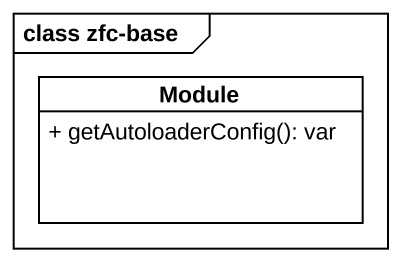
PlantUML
@startuml
mainframe class zfc-base
hide circle
hide empty members
skinparam classAttributeIconSize 0
class Module {
  + getAutoloaderConfig(): var
}
@enduml
